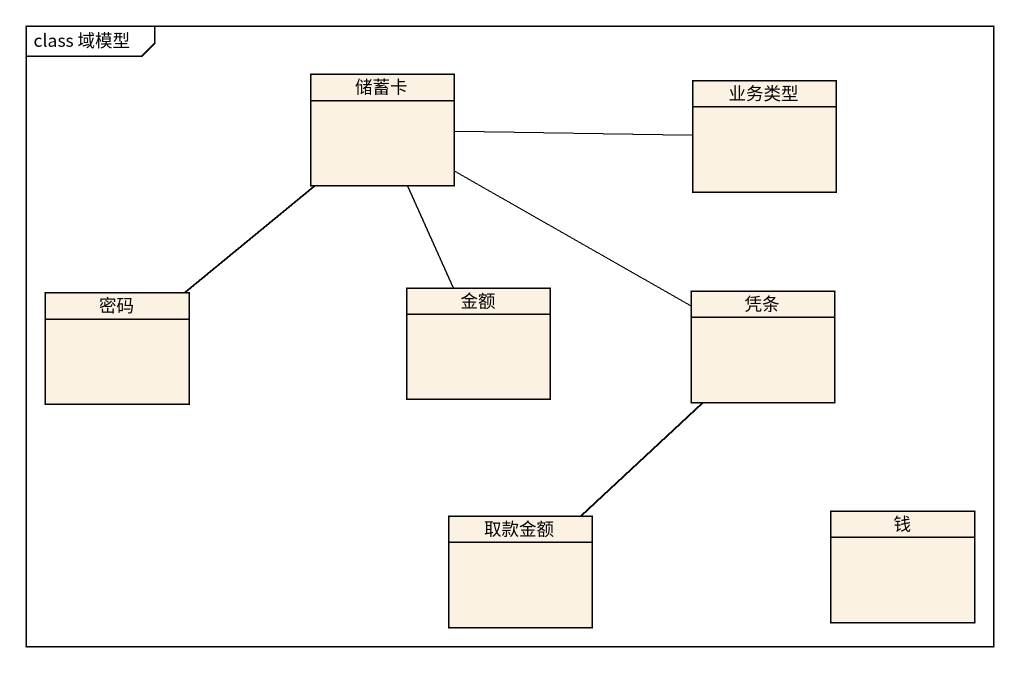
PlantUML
@startuml
mainframe class 域模型
hide circle
hide empty members
class 储蓄卡
class 业务类型
class 密码
class 金额
class 凭条
class 取款金额
class 钱
储蓄卡 -right- 业务类型
储蓄卡 -- 金额
储蓄卡 -right- 凭条
密码 -up- 储蓄卡
取款金额 -up- 凭条
@enduml
